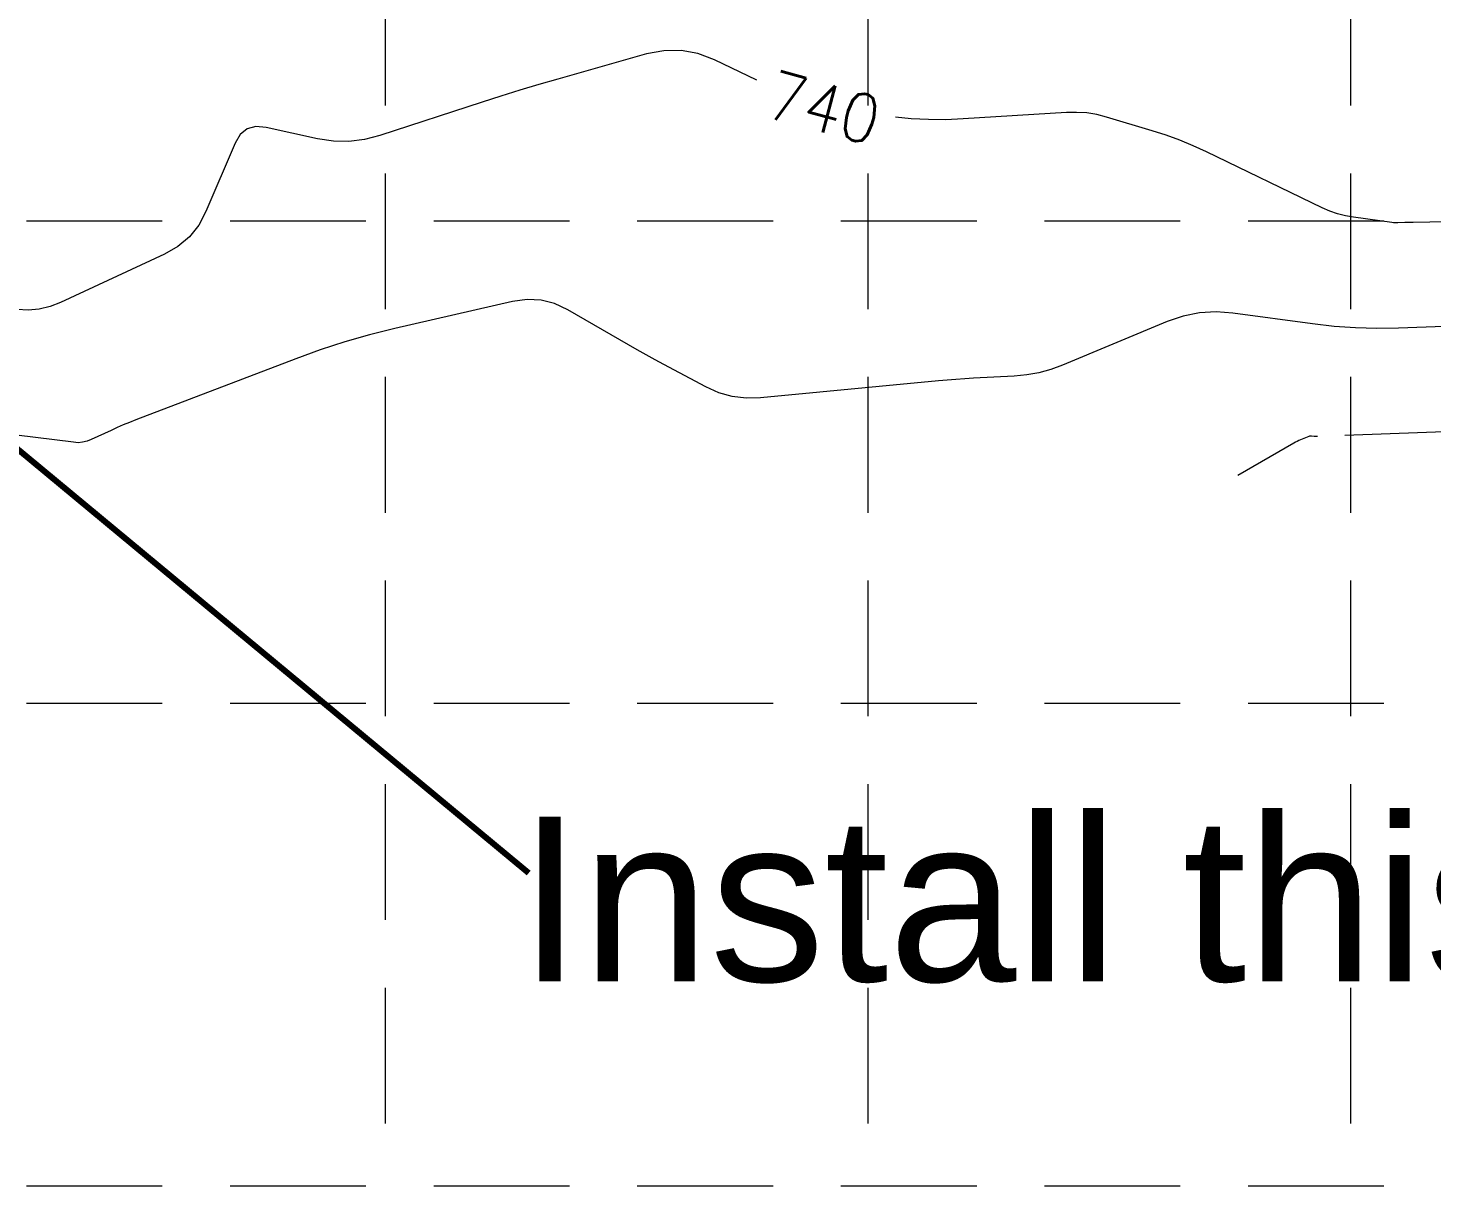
# Model space of a CAD drawing. Header units: feet. Extents: x 46644 to 49208, y 46045 to 47649.
# Drawn here: x 48256.2 to 48372.6, y 46206.7 to 46302.6 of the extents above; entities that cross this region are included whole.
import ezdxf
from ezdxf.enums import TextEntityAlignment as Align

# ---------------------------------------------------------------- set-up
doc = ezdxf.new("R2010")
doc.units = ezdxf.units.FT
doc.header["$MEASUREMENT"] = 0
doc.linetypes.add('DGN Style 3', pattern=[33.544038, 23.960027, -9.584011])
doc.linetypes.add('HIDDEN', pattern=[0.375, 0.25, -0.125])
doc.layers.get('0').update_dxf_attribs({"color": 1})
doc.layers.add('EC', color=35, linetype='Continuous', lineweight=0)
doc.layers.add('GRID', color=254, linetype='HIDDEN')
doc.layers.add('LEGEND', color=7, linetype='Continuous')
doc.styles.add("L200'", font='ARIAL.TTF', dxfattribs={"height": 0.001969})
doc.styles.add('Style-STANDARD', font='STANDARD.shx')

msp = doc.modelspace()

# ---------------------------------------------------------------- linework, layer by layer
at = {"color": 7, "linetype": 'Continuous', "lineweight": 0, "const_width": 0.5}
msp.add_lwpolyline([(47952.3, 46630.44), (47958.53, 46514), (48297.7, 46232.61)], dxfattribs=at)
at = {"layer": 'EC', "color": 35, "linetype": 'DGN Style 3', "lineweight": 0}
for p, q in [((48307.46, 46300.5), (48300.11, 46298.42)), ((48308.91, 46300.77), (48307.46, 46300.5)), ((48310.33, 46300.79), (48308.91, 46300.77)), ((48311.73, 46300.53), (48310.33, 46300.79)), ((48313.1, 46300.01), (48311.73, 46300.53)), ((48316.61, 46298.33), (48313.1, 46300.01)), ((48300.11, 46298.42), (48298.54, 46297.96)), ((48295.4, 46297.01), (48293.85, 46296.5)), ((48296.97, 46297.49), (48295.4, 46297.01)), ((48298.54, 46297.96), (48296.97, 46297.49)), ((48293.85, 46296.5), (48285.37, 46293.73)), ((48329.4, 46295.13), (48328.09, 46295.26)), ((48330.83, 46295.06), (48329.4, 46295.13)), ((48332.27, 46295.05), (48330.83, 46295.06)), ((48333.7, 46295.11), (48332.27, 46295.05)), ((48342.27, 46295.65), (48333.7, 46295.11)), ((48343.11, 46295.66), (48342.27, 46295.65)), ((48343.95, 46295.61), (48343.11, 46295.66)), ((48344.77, 46295.47), (48343.95, 46295.61)), ((48345.58, 46295.27), (48344.77, 46295.47)), ((48349.37, 46294.13), (48345.58, 46295.27)), ((48273.8, 46293.82), (48273.37, 46293.1)), ((48274.38, 46294.29), (48273.8, 46293.82)), ((48275.09, 46294.48), (48274.38, 46294.29)), ((48275.93, 46294.41), (48275.09, 46294.48)), ((48280.21, 46293.47), (48275.93, 46294.41)), ((48281.51, 46293.27), (48280.21, 46293.47)), ((48285.37, 46293.73), (48284.09, 46293.4)), ((48350.52, 46293.76), (48349.37, 46294.13)), ((48351.65, 46293.35), (48350.52, 46293.76)), ((48273.37, 46293.1), (48270.95, 46287.44)), ((48282.8, 46293.24), (48281.51, 46293.27)), ((48284.09, 46293.4), (48282.8, 46293.24)), ((48352.77, 46292.89), (48351.65, 46293.35)), ((48353.86, 46292.38), (48352.77, 46292.89)), ((48363.45, 46287.75), (48353.86, 46292.38)), ((48364.08, 46287.47), (48363.45, 46287.75)), ((48270.95, 46287.44), (48270.35, 46286.31)), ((48364.72, 46287.25), (48364.08, 46287.47)), ((48365.38, 46287.08), (48364.72, 46287.25)), ((48366.05, 46286.96), (48365.38, 46287.08)), ((48369.24, 46286.52), (48366.05, 46286.96)), ((48369.36, 46286.51), (48369.24, 46286.52)), ((48369.48, 46286.5), (48369.36, 46286.51)), ((48369.6, 46286.5), (48369.48, 46286.5)), ((48369.73, 46286.5), (48369.6, 46286.5)), ((48370.3, 46286.52), (48369.73, 46286.5)), ((48370.48, 46286.53), (48370.3, 46286.52)), ((48370.66, 46286.53), (48370.48, 46286.53)), ((48370.83, 46286.54), (48370.66, 46286.53)), ((48371.01, 46286.54), (48370.83, 46286.54)), ((48382.53, 46286.74), (48371.01, 46286.54)), ((48269.58, 46285.34), (48268.63, 46284.54)), ((48270.35, 46286.31), (48269.58, 46285.34)), ((48268.63, 46284.54), (48267.52, 46283.9)), ((48267.52, 46283.9), (48258.9, 46279.89)), ((48258.03, 46279.56), (48257.14, 46279.35)), ((48258.9, 46279.89), (48258.03, 46279.56)), ((48296.36, 46279.98), (48286.6, 46277.73)), ((48297.56, 46280.15), (48296.36, 46279.98)), ((48298.72, 46280.09), (48297.56, 46280.15)), ((48299.84, 46279.81), (48298.72, 46280.09)), ((48300.94, 46279.3), (48299.84, 46279.81)), ((48256.23, 46279.27), (48255.3, 46279.33)), ((48257.14, 46279.35), (48256.23, 46279.27)), ((48305.97, 46276.39), (48300.94, 46279.3)), ((48350.6, 46278.31), (48341.93, 46274.7)), ((48351.93, 46278.77), (48350.6, 46278.31)), ((48353.28, 46279.04), (48351.93, 46278.77)), ((48354.66, 46279.13), (48353.28, 46279.04)), ((48356.06, 46279.02), (48354.66, 46279.13)), ((48362.66, 46278.12), (48356.06, 46279.02)), ((48284.52, 46277.22), (48282.47, 46276.63)), ((48286.6, 46277.73), (48284.52, 46277.22)), ((48364.44, 46277.91), (48362.66, 46278.12)), ((48366.21, 46277.79), (48364.44, 46277.91)), ((48367.99, 46277.74), (48366.21, 46277.79)), ((48369.78, 46277.76), (48367.99, 46277.74)), ((48378.12, 46278.07), (48369.78, 46277.76)), ((48280.43, 46275.97), (48278.41, 46275.24)), ((48282.47, 46276.63), (48280.43, 46275.97)), ((48306.7, 46275.98), (48305.97, 46276.39)), ((48307.43, 46275.56), (48306.7, 46275.98)), ((48278.41, 46275.24), (48265.13, 46270.16)), ((48308.17, 46275.16), (48307.43, 46275.56)), ((48308.91, 46274.76), (48308.17, 46275.16)), ((48312.38, 46272.9), (48308.91, 46274.76)), ((48337.94, 46273.8), (48334.56, 46273.62)), ((48338.97, 46273.89), (48337.94, 46273.8)), ((48339.97, 46274.07), (48338.97, 46273.89)), ((48340.96, 46274.34), (48339.97, 46274.07)), ((48341.93, 46274.7), (48340.96, 46274.34)), ((48313.45, 46272.42), (48312.38, 46272.9)), ((48331.66, 46273.41), (48316.9, 46271.99)), ((48332.38, 46273.47), (48331.66, 46273.41)), ((48333.11, 46273.53), (48332.38, 46273.47)), ((48333.83, 46273.58), (48333.11, 46273.53)), ((48334.56, 46273.62), (48333.83, 46273.58)), ((48314.57, 46272.11), (48313.45, 46272.42)), ((48315.71, 46271.96), (48314.57, 46272.11)), ((48316.9, 46271.99), (48315.71, 46271.96)), ((48259.98, 46268.31), (48243.08, 46270.45)), ((48265.13, 46270.16), (48264.61, 46269.96)), ((48263.09, 46269.3), (48261.45, 46268.54)), ((48263.6, 46269.53), (48263.09, 46269.3)), ((48264.1, 46269.75), (48263.6, 46269.53)), ((48264.61, 46269.96), (48264.1, 46269.75)), ((48389.27, 46269.74), (48363.08, 46268.78)), ((48260.36, 46268.28), (48259.98, 46268.31)), ((48260.73, 46268.31), (48260.36, 46268.28)), ((48261.1, 46268.4), (48260.73, 46268.31)), ((48261.45, 46268.54), (48261.1, 46268.4)), ((48361.1, 46268.23), (48356.48, 46265.55)), ((48361.24, 46268.31), (48361.1, 46268.23)), ((48361.38, 46268.38), (48361.24, 46268.31)), ((48361.53, 46268.45), (48361.38, 46268.38)), ((48361.67, 46268.51), (48361.53, 46268.45)), ((48362.36, 46268.8), (48361.67, 46268.51)), ((48362.41, 46268.82), (48362.36, 46268.8)), ((48362.46, 46268.83), (48362.41, 46268.82)), ((48362.51, 46268.83), (48362.46, 46268.83)), ((48362.56, 46268.83), (48362.51, 46268.83)), ((48362.79, 46268.79), (48362.56, 46268.83)), ((48362.86, 46268.78), (48362.79, 46268.79)), ((48362.93, 46268.78), (48362.86, 46268.78)), ((48363, 46268.78), (48362.93, 46268.78)), ((48363.08, 46268.78), (48363, 46268.78))]:
    msp.add_line(p, q, dxfattribs=at)
at = {"layer": 'GRID', "color": 252, "linetype": 'HIDDEN', "lineweight": 0, "ltscale": 45}
for p, q in [((48285.8, 47606.85), (48285.8, 46206.68)), ((48325.8, 47606.85), (48325.8, 46206.68)), ((48365.8, 47606.85), (48365.8, 46206.68)), ((46686.7, 46286.68), (49166.7, 46286.68)), ((46686.7, 46246.68), (49166.7, 46246.68)), ((46686.7, 46206.68), (49166.7, 46206.68))]:
    msp.add_line(p, q, dxfattribs=at)

# ---------------------------------------------------------------- texts
at = {"layer": 'EC', "color": 35, "linetype": 'DGN Style 3', "lineweight": 0, "style": 'Style-STANDARD'}
msp.add_text('740', height=4, rotation=345.0526, dxfattribs=at).set_placement((48322.14, 46296.04), align=Align.MIDDLE_CENTER)
at = {"layer": 'LEGEND', "style": "L200'"}
msp.add_text('Install this section of silt fence after rough grade of pond is complete.', height=13.6396, dxfattribs=at).set_placement((48296.81, 46223.63))

doc.saveas('drawing.dxf')
